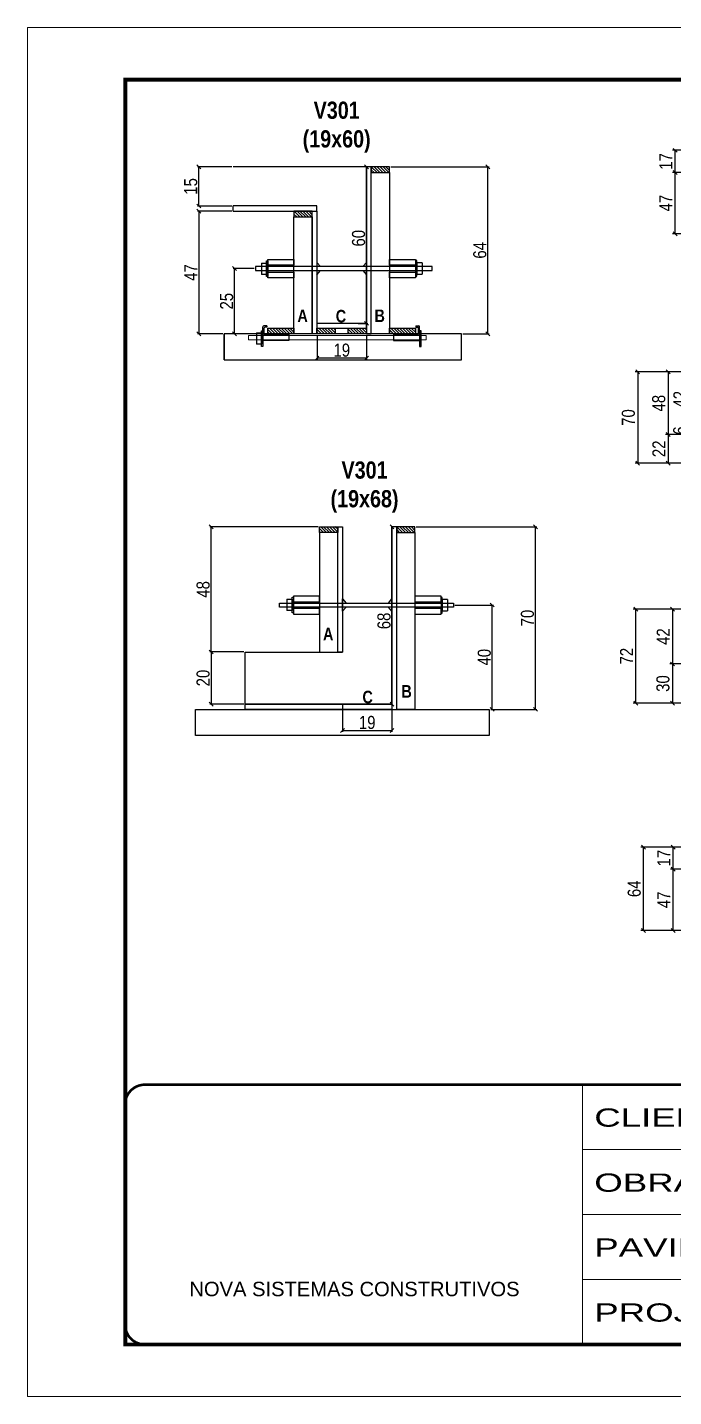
# Model space of a CAD drawing. Extents: x -3394 to 16474, y -5031 to 14397.
# Drawn here: x 5857 to 6353, y 12198 to 13248 of the extents above; entities that cross this region are included whole.
import ezdxf

# ---------------------------------------------------------------- set-up
doc = ezdxf.new("R2010")
doc.units = 0
doc.linetypes.add('CONTINUO', pattern=[0])
doc.linetypes.add('DASHED', pattern=[0.75, 0.5, -0.25])
doc.layers.get('0').update_dxf_attribs({"linetype": 'CONTINUOUS'})
doc.layers.get('Defpoints').update_dxf_attribs({"linetype": 'CONTINUOUS'})
for name, color, linetype in [('1HACHURA MADEIRAS', 1, 'CONTINUOUS'), ('barrote', 251, 'CONTINUOUS'), ('COTA', 241, 'CONTINUOUS'), ('detalhes', 4, 'CONTINUOUS'), ('NOMENCLATURA', 7, 'CONTINUOUS'), ('Painéis', 200, 'CONTINUOUS'), ('presilha', 1, 'CONTINUOUS'), ('SARR_2.2x10', 60, 'CONTINUOUS'), ('SARR_2.2x7', 40, 'CONTINUOUS'), ('SARR_3.5x7', 81, 'CONTINUOUS'), ('Tubo de PVC', 51, 'CONTINUOUS')]:
    doc.layers.add(name, color=color, linetype=linetype)
for name, color, linetype, lineweight in [('CONCRETO', 251, 'CONTINUOUS', 25), ('Folhas', 255, 'CONTINUOUS', 9), ('SARRAFO DE PRESSAO', 251, 'DASHED', 9), ('SCO-___-LAJ', 2, 'CONTINUOUS', 0)]:
    doc.layers.add(name, color=color, linetype=linetype, lineweight=lineweight)
doc.styles.add('ARIAL', font='arial.ttf')
doc.styles.add('COTA TECNICA', font='techl___.ttf', dxfattribs={"height": 10})
doc.styles.add('COTA TECNICA 2X', font='techl___.ttf', dxfattribs={"height": 10})
doc.styles.add('TECNICA', font='techb___.ttf', dxfattribs={"height": 10})
doc.styles.add('Tecnologia', font='')
doc.styles.get('Tecnologia').set_extended_font_data('Forgotten Futurist')
doc.dimstyles.new('PAINEL', dxfattribs={"dimtxt": 10, "dimasz": 3, "dimexe": 3, "dimexo": 3, "dimgap": 3, "dimtad": 1, "dimdec": 1, "dimzin": 12, "dimdsep": 46, "dimtxsty": 'COTA TECNICA', "dimblk1": 'OBLIQUE', "dimblk2": 'OBLIQUE', "dimsah": 1, "dimcen": 0.9, "dimclrd": 4, "dimclre": 4, "dimclrt": 240, "dimadec": 1, "dimazin": 3, "dimtfac": 1, "dimtdec": 1, "dimtmove": 0, "dimatfit": 3, "dimfxl": 1, "dimtolj": 1, "dimtzin": 12, "dimarcsym": 0})
doc.dimstyles.new('SECAO', dxfattribs={"dimscale": 0.333333, "dimtxt": 5, "dimasz": 9, "dimexe": 3, "dimexo": 3, "dimgap": 3, "dimtad": 1, "dimdec": 1, "dimlfac": 0.5, "dimzin": 12, "dimdsep": 46, "dimtxsty": 'COTA TECNICA 2X', "dimblk1": 'OBLIQUE', "dimblk2": 'OBLIQUE', "dimsah": 1, "dimcen": 0.9, "dimclrd": 4, "dimclre": 4, "dimclrt": 240, "dimadec": 1, "dimazin": 3, "dimtfac": 1, "dimtdec": 1, "dimtmove": 0, "dimatfit": 3, "dimfxl": 1, "dimtolj": 1, "dimtzin": 12, "dimarcsym": 0})

# ---------------------------------------------------------------- blocks, each defined once
blk = doc.blocks.new('9999999999')
at = {"color": 30, "linetype": 'CONTINUO'}
for p, q in [((98564.6, 34230.2), (98564.6, 34429.4)), ((98564.6, 34379.6), (99584, 34379.6)), ((98564.6, 34329.8), (99488, 34329.8)), ((98564.6, 34280), (99488, 34280))]:
    blk.add_line(p, q, dxfattribs=at)
at = {"color": 30, "linetype": 'CONTINUO', "const_width": 2}
blk.add_lwpolyline([(99584, 34230.2), (99584, 34414.4, 0.414214), (99569, 34429.4), (98229, 34429.4, 0.414214), (98214, 34414.4), (98214, 34245.2, 0.414214), (98229, 34230.2), (99584, 34230.2)], format="xyb", dxfattribs=at)
at = {"layer": 'Folhas'}
blk.add_lwpolyline([(98139, 34190.2), (99624, 34190.2), (99624, 35240.2), (98139, 35240.2)], close=True, dxfattribs=at)
at = {"layer": 'Folhas', "color": 30, "const_width": 3}
blk.add_lwpolyline([(98214, 34230.2), (99584, 34230.2), (99584, 35200.2), (98214, 35200.2)], close=True, dxfattribs=at)
at = {"color": 7, "linetype": 'Continuous', "ltscale": 5, "style": 'ARIAL'}
blk.add_text('NOVA SISTEMAS CONSTRUTIVOS', height=11.059, dxfattribs=at).set_placement((98263.2, 34267.2))
at = {"layer": 'Folhas', "color": 7, "style": 'Tecnologia', "width": 1.5}
for s, p in [('CLIENTE:', (98573.7, 34397.2)), ('OBRA:', (98573.7, 34347.3)), ('PAVIMENTO:', (98573.7, 34297.5)), ('PROJETO:', (98573.7, 34247.7))]:
    blk.add_text(s, height=14, dxfattribs=at).set_placement(p)
blk = doc.blocks.new('_Oblique')
at = {"color": 0, "linetype": 'ByBlock', "lineweight": -2}
blk.add_line((-0.5, -0.5), (0.5, 0.5), dxfattribs=at)
blk = doc.blocks.new('*D69')
at = {"layer": 'COTA', "color": 4, "lineweight": -2, "transparency": 16777216}
for p, q in [((6079.3, 13012), (6079.3, 12993.3)), ((6117.3, 13012), (6117.3, 12993.3)), ((6117.3, 12994.3), (6079.3, 12994.3))]:
    blk.add_line(p, q, dxfattribs=at)
at = {"layer": 'Defpoints', "color": 0, "transparency": 16777216}
for p in [(6079.3, 13013), (6117.3, 13013), (6079.3, 12994.3)]:
    blk.add_point(p, dxfattribs=at)
at = {"layer": 'COTA', "color": 4, "lineweight": -2, "transparency": 16777216, "xscale": 3, "yscale": 3, "zscale": 3, "rotation": 180}
blk.add_blockref('_Oblique', (6079.3, 12994.3), dxfattribs=at)
at = {"layer": 'COTA', "color": 4, "lineweight": -2, "transparency": 16777216, "xscale": 3, "yscale": 3, "zscale": 3}
blk.add_blockref('_Oblique', (6117.3, 12994.3), dxfattribs=at)
at = {"layer": 'COTA', "color": 240, "transparency": 16777216, "insert": (6098.3, 13000.4), "char_height": 10, "attachment_point": 5, "style": 'COTA TECNICA 2X'}
blk.add_mtext('\\A1;19', dxfattribs=at)
blk = doc.blocks.new('PRESILHA METÁLICA 1')
at = {"layer": 'presilha'}
for p, q in [((7.5, 10.6), (7.5, 19.9)), ((12, 21), (8.6, 21)), ((9, 11.6), (9, 18.9)), ((12, 19.5), (9.6, 19.5)), ((12, 21), (12, 19.5)), ((0, 13), (6, 13)), ((0, 13), (0, 0)), ((6, 0), (0, 0)), ((6, 15.5), (7.5, 15.5)), ((6, -2.5), (6, 15.5)), ((6, 13), (6, 0)), ((7.5, 15.5), (7.5, -2.5)), ((37.5, 4.1), (7.5, 4.1)), ((37.5, 11), (9.6, 11)), ((37.5, 11), (37.5, 4.1)), ((7.5, -2.5), (6, -2.5))]:
    blk.add_line(p, q, dxfattribs=at)
for centre, radius, start, end in [((8.6, 19.9), 1.14, 90, 180), ((9.6, 18.9), 0.57, 90, 180), ((9.6, 11.6), 0.57, 180, 270)]:
    blk.add_arc(centre, radius, start, end, dxfattribs=at)
blk = doc.blocks.new('PRESILHA METÁLICA 2')
at = {"layer": 'presilha'}
for p, q in [((-5.2, 23.5), (-5.2, 22)), ((-5.2, 23.5), (-1.9, 23.5)), ((-5.2, 22), (-2.8, 22)), ((-2.2, 14.1), (-2.2, 21.4)), ((0.8, 18), (-0.8, 18)), ((-0.8, 18), (-0.8, 0)), ((-0.8, 14.6), (-0.8, 22.4)), ((0.8, 0), (0.8, 18)), ((-30.8, 13.5), (-30.8, 6.6)), ((-30.8, 13.5), (-2.8, 13.5)), ((-30.8, 6.6), (-0.8, 6.6)), ((-0.8, 0), (0.8, 0))]:
    blk.add_line(p, q, dxfattribs=at)
for centre, radius, start, end in [((-2.8, 21.4), 0.57, 0, 90), ((-1.9, 22.4), 1.14, 0, 90), ((-2.8, 14.1), 0.57, 270, 0)]:
    blk.add_arc(centre, radius, start, end, dxfattribs=at)
blk = doc.blocks.new('*D70')
at = {"layer": 'COTA', "color": 4, "lineweight": -2, "transparency": 16777216}
for p, q in [((6014, 13107), (5987.6, 13107)), ((5988.6, 13107), (5988.6, 13013)), ((6007.2, 13013), (5987.6, 13013))]:
    blk.add_line(p, q, dxfattribs=at)
at = {"layer": 'Defpoints', "color": 0, "transparency": 16777216}
for p in [(6015, 13107), (5988.6, 13013), (6008.2, 13013)]:
    blk.add_point(p, dxfattribs=at)
at = {"layer": 'COTA', "color": 4, "lineweight": -2, "transparency": 16777216, "xscale": 3, "yscale": 3, "zscale": 3}
for p, rotation in [((5988.6, 13107), 90), ((5988.6, 13013), 270)]:
    blk.add_blockref('_Oblique', p, dxfattribs=dict(at, rotation=rotation))
at = {"layer": 'COTA', "color": 240, "transparency": 16777216, "insert": (5982.5, 13060), "char_height": 10, "attachment_point": 5, "rotation": 90, "style": 'COTA TECNICA 2X'}
blk.add_mtext('\\A1;47', dxfattribs=at)
blk = doc.blocks.new('*D71')
at = {"layer": 'COTA', "color": 4, "lineweight": -2, "transparency": 16777216}
for p, q in [((6117.3, 13021), (6117.3, 13141)), ((6110.8, 13021), (6118.3, 13021))]:
    blk.add_line(p, q, dxfattribs=at)
at = {"layer": 'Defpoints', "color": 0, "transparency": 16777216}
for p in [(6117.3, 13141), (6117.3, 13141), (6109.8, 13021)]:
    blk.add_point(p, dxfattribs=at)
at = {"layer": 'COTA', "color": 4, "lineweight": -2, "transparency": 16777216, "xscale": 3, "yscale": 3, "zscale": 3}
for p, rotation in [((6117.3, 13141), 90), ((6117.3, 13021), 270)]:
    blk.add_blockref('_Oblique', p, dxfattribs=dict(at, rotation=rotation))
at = {"layer": 'COTA', "color": 240, "transparency": 16777216, "insert": (6111.2, 13086.3), "char_height": 10, "attachment_point": 5, "rotation": 90, "style": 'COTA TECNICA 2X'}
blk.add_mtext('\\A1;60', dxfattribs=at)
blk = doc.blocks.new('*D72')
at = {"layer": 'COTA', "color": 4, "lineweight": -2, "transparency": 16777216}
for p, q in [((6014, 13141), (5987.6, 13141)), ((5988.6, 13111), (5988.6, 13141)), ((6014, 13111), (5987.6, 13111))]:
    blk.add_line(p, q, dxfattribs=at)
at = {"layer": 'Defpoints', "color": 0, "transparency": 16777216}
for p in [(5988.6, 13141), (6015, 13141), (6015, 13111)]:
    blk.add_point(p, dxfattribs=at)
at = {"layer": 'COTA', "color": 4, "lineweight": -2, "transparency": 16777216, "xscale": 3, "yscale": 3, "zscale": 3}
for p, rotation in [((5988.6, 13141), 90), ((5988.6, 13111), 270)]:
    blk.add_blockref('_Oblique', p, dxfattribs=dict(at, rotation=rotation))
at = {"layer": 'COTA', "color": 240, "transparency": 16777216, "insert": (5982.5, 13126), "char_height": 10, "attachment_point": 5, "rotation": 90, "style": 'COTA TECNICA 2X'}
blk.add_mtext('\\A1;15', dxfattribs=at)
blk = doc.blocks.new('*D73')
at = {"layer": 'COTA', "color": 4, "lineweight": -2, "transparency": 16777216}
for p, q in [((6135.9, 13141), (6211.3, 13141)), ((6210.3, 13013), (6210.3, 13141)), ((6191.1, 13013), (6211.3, 13013))]:
    blk.add_line(p, q, dxfattribs=at)
at = {"layer": 'Defpoints', "color": 0, "transparency": 16777216}
for p in [(6134.9, 13141), (6210.3, 13141), (6190.1, 13013)]:
    blk.add_point(p, dxfattribs=at)
at = {"layer": 'COTA', "color": 4, "lineweight": -2, "transparency": 16777216, "xscale": 3, "yscale": 3, "zscale": 3}
for p, rotation in [((6210.3, 13141), 90), ((6210.3, 13013), 270)]:
    blk.add_blockref('_Oblique', p, dxfattribs=dict(at, rotation=rotation))
at = {"layer": 'COTA', "color": 240, "transparency": 16777216, "insert": (6204.2, 13077), "char_height": 10, "attachment_point": 5, "rotation": 90, "style": 'COTA TECNICA 2X'}
blk.add_mtext('\\A1;64', dxfattribs=at)
blk = doc.blocks.new('*D74')
at = {"layer": 'COTA', "color": 4, "lineweight": -2, "transparency": 16777216}
for p, q in [((6031.2, 13063), (6015.1, 13063)), ((6016.1, 13013), (6016.1, 13063)), ((6040.7, 13013), (6015.1, 13013))]:
    blk.add_line(p, q, dxfattribs=at)
at = {"layer": 'Defpoints', "color": 0, "transparency": 16777216}
for p in [(6016.1, 13063), (6032.2, 13063), (6041.7, 13013)]:
    blk.add_point(p, dxfattribs=at)
at = {"layer": 'COTA', "color": 4, "lineweight": -2, "transparency": 16777216, "xscale": 3, "yscale": 3, "zscale": 3}
for p, rotation in [((6016.1, 13063), 90), ((6016.1, 13013), 270)]:
    blk.add_blockref('_Oblique', p, dxfattribs=dict(at, rotation=rotation))
at = {"layer": 'COTA', "color": 240, "transparency": 16777216, "insert": (6010, 13038), "char_height": 10, "attachment_point": 5, "rotation": 90, "style": 'COTA TECNICA 2X'}
blk.add_mtext('\\A1;25', dxfattribs=at)
blk = doc.blocks.new('*D84')
at = {"layer": 'COTA', "color": 4, "linetype": 'Continuous', "lineweight": -2, "transparency": 16777216}
for p, q in [((6372.3, 13136.7), (6351.9, 13136.7)), ((6353.9, 13089.7), (6353.9, 13136.7)), ((6372.3, 13089.7), (6351.9, 13089.7))]:
    blk.add_line(p, q, dxfattribs=at)
at = {"layer": 'Defpoints', "color": 0, "linetype": 'Continuous', "transparency": 16777216}
for p in [(6353.9, 13136.7), (6374.3, 13136.7), (6374.3, 13089.7)]:
    blk.add_point(p, dxfattribs=at)
at = {"layer": 'COTA', "color": 4, "linetype": 'Continuous', "lineweight": -2, "transparency": 16777216, "xscale": 3, "yscale": 3, "zscale": 3}
for p, rotation in [((6353.9, 13136.7), 90), ((6353.9, 13089.7), 270)]:
    blk.add_blockref('_Oblique', p, dxfattribs=dict(at, rotation=rotation))
at = {"layer": 'COTA', "color": 240, "linetype": 'Continuous', "transparency": 16777216, "insert": (6346.8, 13113.2), "char_height": 10, "attachment_point": 5, "rotation": 90, "style": 'COTA TECNICA'}
blk.add_mtext('\\A1;47', dxfattribs=at)
blk = doc.blocks.new('*D85')
at = {"layer": 'COTA', "color": 4, "linetype": 'Continuous', "lineweight": -2, "transparency": 16777216}
for p, q in [((6372.3, 13153.7), (6351.9, 13153.7)), ((6353.9, 13136.7), (6353.9, 13153.7)), ((6370.3, 13136.7), (6351.9, 13136.7))]:
    blk.add_line(p, q, dxfattribs=at)
at = {"layer": 'Defpoints', "color": 0, "linetype": 'Continuous', "transparency": 16777216}
for p in [(6353.9, 13153.7), (6374.3, 13153.7), (6372.3, 13136.7)]:
    blk.add_point(p, dxfattribs=at)
at = {"layer": 'COTA', "color": 4, "linetype": 'Continuous', "lineweight": -2, "transparency": 16777216, "xscale": 3, "yscale": 3, "zscale": 3}
for p, rotation in [((6353.9, 13153.7), 90), ((6353.9, 13136.7), 270)]:
    blk.add_blockref('_Oblique', p, dxfattribs=dict(at, rotation=rotation))
at = {"layer": 'COTA', "color": 240, "linetype": 'Continuous', "transparency": 16777216, "insert": (6346.8, 13145.2), "char_height": 10, "attachment_point": 5, "rotation": 90, "style": 'COTA TECNICA'}
blk.add_mtext('\\A1;17', dxfattribs=at)
blk = doc.blocks.new('*D88')
at = {"layer": 'COTA', "color": 4, "lineweight": -2, "transparency": 16777216}
for p, q in [((6023.2, 12769), (5997.1, 12769)), ((5998.1, 12769), (5998.1, 12729)), ((6023.2, 12729), (5997.1, 12729))]:
    blk.add_line(p, q, dxfattribs=at)
at = {"layer": 'Defpoints', "color": 0, "transparency": 16777216}
for p in [(6024.2, 12769), (5998.1, 12729), (6024.2, 12729)]:
    blk.add_point(p, dxfattribs=at)
at = {"layer": 'COTA', "color": 4, "lineweight": -2, "transparency": 16777216, "xscale": 3, "yscale": 3, "zscale": 3}
for p, rotation in [((5998.1, 12769), 90), ((5998.1, 12729), 270)]:
    blk.add_blockref('_Oblique', p, dxfattribs=dict(at, rotation=rotation))
at = {"layer": 'COTA', "color": 240, "transparency": 16777216, "insert": (5992, 12749), "char_height": 10, "attachment_point": 5, "rotation": 90, "style": 'COTA TECNICA 2X'}
blk.add_mtext('\\A1;20', dxfattribs=at)
blk = doc.blocks.new('*D89')
at = {"layer": 'COTA', "color": 4, "lineweight": -2, "transparency": 16777216}
for p, q in [((6080.2, 12865), (5997.1, 12865)), ((5998.1, 12769), (5998.1, 12865)), ((6023.2, 12769), (5997.1, 12769))]:
    blk.add_line(p, q, dxfattribs=at)
at = {"layer": 'Defpoints', "color": 0, "transparency": 16777216}
for p in [(5998.1, 12865), (6081.2, 12865), (6024.2, 12769)]:
    blk.add_point(p, dxfattribs=at)
at = {"layer": 'COTA', "color": 4, "lineweight": -2, "transparency": 16777216, "xscale": 3, "yscale": 3, "zscale": 3}
for p, rotation in [((5998.1, 12865), 90), ((5998.1, 12769), 270)]:
    blk.add_blockref('_Oblique', p, dxfattribs=dict(at, rotation=rotation))
at = {"layer": 'COTA', "color": 240, "transparency": 16777216, "insert": (5992, 12817), "char_height": 10, "attachment_point": 5, "rotation": 90, "style": 'COTA TECNICA 2X'}
blk.add_mtext('\\A1;48', dxfattribs=at)
blk = doc.blocks.new('*D90')
at = {"layer": 'COTA', "color": 4, "lineweight": -2, "transparency": 16777216}
for p, q in [((6098.8, 12724), (6098.8, 12707.8)), ((6136.8, 12724), (6136.8, 12707.8)), ((6098.8, 12708.8), (6136.8, 12708.8))]:
    blk.add_line(p, q, dxfattribs=at)
at = {"layer": 'Defpoints', "color": 0, "transparency": 16777216}
for p in [(6098.8, 12725), (6136.8, 12725), (6136.8, 12708.8)]:
    blk.add_point(p, dxfattribs=at)
at = {"layer": 'COTA', "color": 4, "lineweight": -2, "transparency": 16777216, "xscale": 3, "yscale": 3, "zscale": 3, "rotation": 180}
blk.add_blockref('_Oblique', (6098.8, 12708.8), dxfattribs=at)
at = {"layer": 'COTA', "color": 4, "lineweight": -2, "transparency": 16777216, "xscale": 3, "yscale": 3, "zscale": 3}
blk.add_blockref('_Oblique', (6136.8, 12708.8), dxfattribs=at)
at = {"layer": 'COTA', "color": 240, "transparency": 16777216, "insert": (6117.8, 12714.9), "char_height": 10, "attachment_point": 5, "style": 'COTA TECNICA 2X'}
blk.add_mtext('\\A1;19', dxfattribs=at)
blk = doc.blocks.new('*D91')
at = {"layer": 'COTA', "color": 4, "lineweight": -2, "transparency": 16777216}
for p, q in [((6155.4, 12865), (6247.8, 12865)), ((6246.8, 12725), (6246.8, 12865)), ((6212.5, 12725), (6247.8, 12725))]:
    blk.add_line(p, q, dxfattribs=at)
at = {"layer": 'Defpoints', "color": 0, "transparency": 16777216}
for p in [(6154.4, 12865), (6246.8, 12865), (6211.5, 12725)]:
    blk.add_point(p, dxfattribs=at)
at = {"layer": 'COTA', "color": 4, "lineweight": -2, "transparency": 16777216, "xscale": 3, "yscale": 3, "zscale": 3}
for p, rotation in [((6246.8, 12865), 90), ((6246.8, 12725), 270)]:
    blk.add_blockref('_Oblique', p, dxfattribs=dict(at, rotation=rotation))
at = {"layer": 'COTA', "color": 240, "transparency": 16777216, "insert": (6240.7, 12795), "char_height": 10, "attachment_point": 5, "rotation": 90, "style": 'COTA TECNICA 2X'}
blk.add_mtext('\\A1;70', dxfattribs=at)
blk = doc.blocks.new('*D92')
at = {"layer": 'COTA', "color": 4, "lineweight": -2, "transparency": 16777216}
for p, q in [((6184.9, 12805), (6214.7, 12805)), ((6213.7, 12725), (6213.7, 12805)), ((6212.5, 12725), (6214.7, 12725))]:
    blk.add_line(p, q, dxfattribs=at)
at = {"layer": 'Defpoints', "color": 0, "transparency": 16777216}
for p in [(6183.9, 12805), (6213.7, 12805), (6211.5, 12725)]:
    blk.add_point(p, dxfattribs=at)
at = {"layer": 'COTA', "color": 4, "lineweight": -2, "transparency": 16777216, "xscale": 3, "yscale": 3, "zscale": 3}
for p, rotation in [((6213.7, 12805), 90), ((6213.7, 12725), 270)]:
    blk.add_blockref('_Oblique', p, dxfattribs=dict(at, rotation=rotation))
at = {"layer": 'COTA', "color": 240, "transparency": 16777216, "insert": (6207.6, 12765), "char_height": 10, "attachment_point": 5, "rotation": 90, "style": 'COTA TECNICA 2X'}
blk.add_mtext('\\A1;40', dxfattribs=at)
blk = doc.blocks.new('*D93')
at = {"layer": 'COTA', "color": 4, "lineweight": -2, "transparency": 16777216}
blk.add_line((6136.8, 12729), (6136.8, 12865), dxfattribs=at)
at = {"layer": 'Defpoints', "color": 0, "transparency": 16777216}
for p in [(6136.8, 12865), (6136.8, 12865), (6136.8, 12729)]:
    blk.add_point(p, dxfattribs=at)
at = {"layer": 'COTA', "color": 4, "lineweight": -2, "transparency": 16777216, "xscale": 3, "yscale": 3, "zscale": 3}
for p, rotation in [((6136.8, 12865), 90), ((6136.8, 12729), 270)]:
    blk.add_blockref('_Oblique', p, dxfattribs=dict(at, rotation=rotation))
at = {"layer": 'COTA', "color": 240, "transparency": 16777216, "insert": (6130.7, 12792.8), "char_height": 10, "attachment_point": 5, "rotation": 90, "style": 'COTA TECNICA 2X'}
blk.add_mtext('\\A1;68', dxfattribs=at)
blk = doc.blocks.new('*D105')
at = {"layer": 'COTA', "color": 4, "linetype": 'Continuous', "lineweight": -2, "transparency": 16777216}
for p, q in [((6379, 12602.4), (6350.4, 12602.4)), ((6352.4, 12555.4), (6352.4, 12602.4)), ((6379, 12555.4), (6350.4, 12555.4))]:
    blk.add_line(p, q, dxfattribs=at)
at = {"layer": 'Defpoints', "color": 0, "linetype": 'Continuous', "transparency": 16777216}
for p in [(6352.4, 12602.4), (6381, 12602.4), (6381, 12555.4)]:
    blk.add_point(p, dxfattribs=at)
at = {"layer": 'COTA', "color": 4, "linetype": 'Continuous', "lineweight": -2, "transparency": 16777216, "xscale": 3, "yscale": 3, "zscale": 3}
for p, rotation in [((6352.4, 12602.4), 90), ((6352.4, 12555.4), 270)]:
    blk.add_blockref('_Oblique', p, dxfattribs=dict(at, rotation=rotation))
at = {"layer": 'COTA', "color": 240, "linetype": 'Continuous', "transparency": 16777216, "insert": (6345.3, 12578.9), "char_height": 10, "attachment_point": 5, "rotation": 90, "style": 'COTA TECNICA'}
blk.add_mtext('\\A1;47', dxfattribs=at)
blk = doc.blocks.new('*D106')
at = {"layer": 'COTA', "color": 4, "linetype": 'Continuous', "lineweight": -2, "transparency": 16777216}
for p, q in [((6379, 12619.4), (6350.4, 12619.4)), ((6352.4, 12602.4), (6352.4, 12619.4)), ((6379, 12602.4), (6350.4, 12602.4))]:
    blk.add_line(p, q, dxfattribs=at)
at = {"layer": 'Defpoints', "color": 0, "linetype": 'Continuous', "transparency": 16777216}
for p in [(6352.4, 12619.4), (6381, 12619.4), (6381, 12602.4)]:
    blk.add_point(p, dxfattribs=at)
at = {"layer": 'COTA', "color": 4, "linetype": 'Continuous', "lineweight": -2, "transparency": 16777216, "xscale": 3, "yscale": 3, "zscale": 3}
for p, rotation in [((6352.4, 12619.4), 90), ((6352.4, 12602.4), 270)]:
    blk.add_blockref('_Oblique', p, dxfattribs=dict(at, rotation=rotation))
at = {"layer": 'COTA', "color": 240, "linetype": 'Continuous', "transparency": 16777216, "insert": (6345.3, 12610.9), "char_height": 10, "attachment_point": 5, "rotation": 90, "style": 'COTA TECNICA'}
blk.add_mtext('\\A1;17', dxfattribs=at)
blk = doc.blocks.new('*D107')
at = {"layer": 'COTA', "color": 4, "linetype": 'Continuous', "lineweight": -2, "transparency": 16777216}
for p, q in [((6379, 12619.4), (6327.7, 12619.4)), ((6329.7, 12555.4), (6329.7, 12619.4)), ((6379, 12555.4), (6327.7, 12555.4))]:
    blk.add_line(p, q, dxfattribs=at)
at = {"layer": 'Defpoints', "color": 0, "linetype": 'Continuous', "transparency": 16777216}
for p in [(6329.7, 12619.4), (6381, 12619.4), (6381, 12555.4)]:
    blk.add_point(p, dxfattribs=at)
at = {"layer": 'COTA', "color": 4, "linetype": 'Continuous', "lineweight": -2, "transparency": 16777216, "xscale": 3, "yscale": 3, "zscale": 3}
for p, rotation in [((6329.7, 12619.4), 90), ((6329.7, 12555.4), 270)]:
    blk.add_blockref('_Oblique', p, dxfattribs=dict(at, rotation=rotation))
at = {"layer": 'COTA', "color": 240, "linetype": 'Continuous', "transparency": 16777216, "insert": (6322.6, 12587.4), "char_height": 10, "attachment_point": 5, "rotation": 90, "style": 'COTA TECNICA'}
blk.add_mtext('\\A1;64', dxfattribs=at)
blk = doc.blocks.new('*D119')
at = {"layer": 'COTA', "color": 4, "linetype": 'Continuous', "lineweight": -2, "transparency": 16777216}
for p, q in [((6367.5, 12801.8), (6321.8, 12801.8)), ((6323.8, 12729.8), (6323.8, 12801.8)), ((6367.5, 12729.8), (6321.8, 12729.8))]:
    blk.add_line(p, q, dxfattribs=at)
at = {"layer": 'Defpoints', "color": 0, "linetype": 'Continuous', "transparency": 16777216}
for p in [(6323.8, 12801.8), (6369.5, 12801.8), (6369.5, 12729.8)]:
    blk.add_point(p, dxfattribs=at)
at = {"layer": 'COTA', "color": 4, "linetype": 'Continuous', "lineweight": -2, "transparency": 16777216, "xscale": 3, "yscale": 3, "zscale": 3}
for p, rotation in [((6323.8, 12801.8), 90), ((6323.8, 12729.8), 270)]:
    blk.add_blockref('_Oblique', p, dxfattribs=dict(at, rotation=rotation))
at = {"layer": 'COTA', "color": 240, "linetype": 'Continuous', "transparency": 16777216, "insert": (6316.7, 12765.8), "char_height": 10, "attachment_point": 5, "rotation": 90, "style": 'COTA TECNICA'}
blk.add_mtext('\\A1;72', dxfattribs=at)
blk = doc.blocks.new('*D787')
at = {"layer": 'COTA', "color": 4, "linetype": 'Continuous', "lineweight": -2, "transparency": 16777216}
for p, q in [((6371.5, 12983.8), (6346.5, 12983.8)), ((6348.5, 12983.8), (6348.5, 12935.8)), ((6371.5, 12935.8), (6346.5, 12935.8))]:
    blk.add_line(p, q, dxfattribs=at)
at = {"layer": 'Defpoints', "color": 0, "linetype": 'Continuous', "transparency": 16777216}
for p in [(6373.5, 12983.8), (6348.5, 12935.8), (6373.5, 12935.8)]:
    blk.add_point(p, dxfattribs=at)
at = {"layer": 'COTA', "color": 4, "linetype": 'Continuous', "lineweight": -2, "transparency": 16777216, "xscale": 3, "yscale": 3, "zscale": 3}
for p, rotation in [((6348.5, 12983.8), 90), ((6348.5, 12935.8), 270)]:
    blk.add_blockref('_Oblique', p, dxfattribs=dict(at, rotation=rotation))
at = {"layer": 'COTA', "color": 240, "linetype": 'Continuous', "transparency": 16777216, "insert": (6341.4, 12959.8), "char_height": 10, "attachment_point": 5, "rotation": 90, "style": 'COTA TECNICA'}
blk.add_mtext('\\A1;48', dxfattribs=at)
blk = doc.blocks.new('*D788')
at = {"layer": 'COTA', "color": 4, "linetype": 'Continuous', "lineweight": -2, "transparency": 16777216}
for p, q in [((6371.5, 12935.8), (6346.5, 12935.8)), ((6348.5, 12935.8), (6348.5, 12913.8)), ((6371.5, 12913.8), (6346.5, 12913.8))]:
    blk.add_line(p, q, dxfattribs=at)
at = {"layer": 'Defpoints', "color": 0, "linetype": 'Continuous', "transparency": 16777216}
for p in [(6373.5, 12935.8), (6348.5, 12913.8), (6373.5, 12913.8)]:
    blk.add_point(p, dxfattribs=at)
at = {"layer": 'COTA', "color": 4, "linetype": 'Continuous', "lineweight": -2, "transparency": 16777216, "xscale": 3, "yscale": 3, "zscale": 3}
for p, rotation in [((6348.5, 12935.8), 90), ((6348.5, 12913.8), 270)]:
    blk.add_blockref('_Oblique', p, dxfattribs=dict(at, rotation=rotation))
at = {"layer": 'COTA', "color": 240, "linetype": 'Continuous', "transparency": 16777216, "insert": (6341.5, 12924.8), "char_height": 10, "attachment_point": 5, "rotation": 90, "style": 'COTA TECNICA'}
blk.add_mtext('\\A1;22', dxfattribs=at)
blk = doc.blocks.new('*D789')
at = {"layer": 'COTA', "color": 4, "linetype": 'Continuous', "lineweight": -2, "transparency": 16777216}
for p, q in [((6371.5, 12983.8), (6323.2, 12983.8)), ((6325.2, 12983.8), (6325.2, 12913.8)), ((6371.5, 12913.8), (6323.2, 12913.8))]:
    blk.add_line(p, q, dxfattribs=at)
at = {"layer": 'Defpoints', "color": 0, "linetype": 'Continuous', "transparency": 16777216}
for p in [(6373.5, 12983.8), (6325.2, 12913.8), (6373.5, 12913.8)]:
    blk.add_point(p, dxfattribs=at)
at = {"layer": 'COTA', "color": 4, "linetype": 'Continuous', "lineweight": -2, "transparency": 16777216, "xscale": 3, "yscale": 3, "zscale": 3}
for p, rotation in [((6325.2, 12983.8), 90), ((6325.2, 12913.8), 270)]:
    blk.add_blockref('_Oblique', p, dxfattribs=dict(at, rotation=rotation))
at = {"layer": 'COTA', "color": 240, "linetype": 'Continuous', "transparency": 16777216, "insert": (6318.1, 12948.8), "char_height": 10, "attachment_point": 5, "rotation": 90, "style": 'COTA TECNICA'}
blk.add_mtext('\\A1;70', dxfattribs=at)
blk = doc.blocks.new('*D2124')
at = {"layer": 'COTA', "color": 4, "linetype": 'Continuous', "lineweight": -2, "transparency": 16777216}
for p, q in [((6371.5, 12983.8), (6362.6, 12983.8)), ((6364.6, 12983.8), (6364.6, 12941.8)), ((6371.5, 12941.8), (6362.6, 12941.8))]:
    blk.add_line(p, q, dxfattribs=at)
at = {"layer": 'Defpoints', "color": 0, "linetype": 'Continuous', "transparency": 16777216}
for p in [(6373.5, 12983.8), (6364.6, 12941.8), (6373.5, 12941.8)]:
    blk.add_point(p, dxfattribs=at)
at = {"layer": 'COTA', "color": 4, "linetype": 'Continuous', "lineweight": -2, "transparency": 16777216, "xscale": 3, "yscale": 3, "zscale": 3}
for p, rotation in [((6364.6, 12983.8), 90), ((6364.6, 12941.8), 270)]:
    blk.add_blockref('_Oblique', p, dxfattribs=dict(at, rotation=rotation))
at = {"layer": 'COTA', "color": 240, "linetype": 'Continuous', "transparency": 16777216, "insert": (6357.6, 12962.8), "char_height": 10, "attachment_point": 5, "rotation": 90, "style": 'COTA TECNICA'}
blk.add_mtext('\\A1;42', dxfattribs=at)
blk = doc.blocks.new('*D2125')
at = {"layer": 'COTA', "color": 4, "linetype": 'Continuous', "lineweight": -2, "transparency": 16777216}
for p, q in [((6371.5, 12941.8), (6362.6, 12941.8)), ((6364.6, 12941.8), (6364.6, 12944.8)), ((6364.6, 12941.8), (6364.6, 12935.8)), ((6371.5, 12935.8), (6362.6, 12935.8)), ((6364.6, 12935.8), (6364.6, 12932.8))]:
    blk.add_line(p, q, dxfattribs=at)
at = {"layer": 'Defpoints', "color": 0, "linetype": 'Continuous', "transparency": 16777216}
for p in [(6373.5, 12941.8), (6364.6, 12935.8), (6373.5, 12935.8)]:
    blk.add_point(p, dxfattribs=at)
at = {"layer": 'COTA', "color": 4, "linetype": 'Continuous', "lineweight": -2, "transparency": 16777216, "xscale": 3, "yscale": 3, "zscale": 3}
for p, rotation in [((6364.6, 12941.8), 270), ((6364.6, 12935.8), 90)]:
    blk.add_blockref('_Oblique', p, dxfattribs=dict(at, rotation=rotation))
at = {"layer": 'COTA', "color": 240, "linetype": 'Continuous', "transparency": 16777216, "insert": (6357.5, 12938.8), "char_height": 10, "attachment_point": 5, "rotation": 90, "style": 'COTA TECNICA'}
blk.add_mtext('\\A1;6', dxfattribs=at)
blk = doc.blocks.new('*D2126')
at = {"layer": 'COTA', "color": 4, "linetype": 'Continuous', "lineweight": -2, "transparency": 16777216}
for p, q in [((6367.5, 12801.8), (6349.9, 12801.8)), ((6351.9, 12801.8), (6351.9, 12759.8)), ((6367.5, 12759.8), (6349.9, 12759.8))]:
    blk.add_line(p, q, dxfattribs=at)
at = {"layer": 'Defpoints', "color": 0, "linetype": 'Continuous', "transparency": 16777216}
for p in [(6369.5, 12801.8), (6351.9, 12759.8), (6369.5, 12759.8)]:
    blk.add_point(p, dxfattribs=at)
at = {"layer": 'COTA', "color": 4, "linetype": 'Continuous', "lineweight": -2, "transparency": 16777216, "xscale": 3, "yscale": 3, "zscale": 3}
for p, rotation in [((6351.9, 12801.8), 90), ((6351.9, 12759.8), 270)]:
    blk.add_blockref('_Oblique', p, dxfattribs=dict(at, rotation=rotation))
at = {"layer": 'COTA', "color": 240, "linetype": 'Continuous', "transparency": 16777216, "insert": (6344.8, 12780.8), "char_height": 10, "attachment_point": 5, "rotation": 90, "style": 'COTA TECNICA'}
blk.add_mtext('\\A1;42', dxfattribs=at)
blk = doc.blocks.new('*D2127')
at = {"layer": 'COTA', "color": 4, "linetype": 'Continuous', "lineweight": -2, "transparency": 16777216}
for p, q in [((6367.5, 12759.8), (6349.9, 12759.8)), ((6351.9, 12759.8), (6351.9, 12729.8)), ((6367.5, 12729.8), (6349.9, 12729.8))]:
    blk.add_line(p, q, dxfattribs=at)
at = {"layer": 'Defpoints', "color": 0, "linetype": 'Continuous', "transparency": 16777216}
for p in [(6369.5, 12759.8), (6351.9, 12729.8), (6369.5, 12729.8)]:
    blk.add_point(p, dxfattribs=at)
at = {"layer": 'COTA', "color": 4, "linetype": 'Continuous', "lineweight": -2, "transparency": 16777216, "xscale": 3, "yscale": 3, "zscale": 3}
for p, rotation in [((6351.9, 12759.8), 90), ((6351.9, 12729.8), 270)]:
    blk.add_blockref('_Oblique', p, dxfattribs=dict(at, rotation=rotation))
at = {"layer": 'COTA', "color": 240, "linetype": 'Continuous', "transparency": 16777216, "insert": (6344.6, 12744.8), "char_height": 10, "attachment_point": 5, "rotation": 90, "style": 'COTA TECNICA'}
blk.add_mtext('\\A1;30', dxfattribs=at)

msp = doc.modelspace()

# ---------------------------------------------------------------- hatches: boundary and pattern name
at = {"layer": 'SARR_2.2x10'}
h = msp.add_hatch(dxfattribs=at)
h.set_pattern_fill('ANSI31', color=256, scale=0.5, angle=90)
h.set_pattern_definition([(135, (39139.4788, -110499.1585), (-1.122532015, -1.122532015), [])])
h.paths.add_polyline_path([(6041.66, 13017.41), (6041.66, 13013.01), (6061.66, 13013.01), (6061.66, 13017.41)])
h = msp.add_hatch(dxfattribs=at)
h.set_pattern_fill('ANSI31', color=256, scale=0.5, angle=90)
h.set_pattern_definition([(135, (39252.6788, -110499.1585), (-1.122532015, -1.122532015), [])])
h.paths.add_polyline_path([(6134.86, 13017.41), (6134.86, 13013.01), (6154.86, 13013.01), (6154.86, 13017.41)])
at = {"layer": 'SARR_2.2x7'}
h = msp.add_hatch(dxfattribs=at)
h.set_pattern_fill('ANSI31', color=256, scale=0.5, angle=90)
h.set_pattern_definition([(135, (39143.4788, -110375.5585), (-1.122532015, -1.122532015), [])])
h.paths.add_polyline_path([(6120.86, 13141.01), (6120.86, 13136.61), (6134.86, 13136.61), (6134.86, 13141.01)])
h = msp.add_hatch(dxfattribs=at)
h.set_pattern_fill('ANSI31', color=256, scale=0.5, angle=90)
h.set_pattern_definition([(135, (39084.2788, -110409.5585), (-1.122532015, -1.122532015), [])])
h.paths.add_polyline_path([(6061.66, 13107.01), (6061.66, 13102.61), (6075.66, 13102.61), (6075.66, 13107.01)])
h = msp.add_hatch(dxfattribs=at)
h.set_pattern_fill('ANSI31', color=256, scale=0.5, angle=90)
h.set_pattern_definition([(135, (39267.0788, -110499.1585), (-1.122532015, -1.122532015), [])])
h.paths.add_polyline_path([(6079.26, 13017.41), (6079.26, 13013.01), (6093.26, 13013.01), (6093.26, 13017.41)])
h = msp.add_hatch(dxfattribs=at)
h.set_pattern_fill('ANSI31', color=256, scale=0.5, angle=90)
h.set_pattern_definition([(135, (39291.0788, -110499.1585), (-1.122532015, -1.122532015), [])])
h.paths.add_polyline_path([(6103.26, 13017.41), (6103.26, 13013.01), (6117.26, 13013.01), (6117.26, 13017.41)])
h = msp.add_hatch(dxfattribs=at)
h.set_pattern_fill('ANSI31', color=256, scale=0.5, angle=90)
h.set_pattern_definition([(135, (39163.0193, -110651.601), (-1.122532015, -1.122532015), [])])
h.paths.add_polyline_path([(6095.2, 12864.97), (6095.2, 12860.57), (6081.2, 12860.57), (6081.2, 12864.97)])
h = msp.add_hatch(dxfattribs=at)
h.set_pattern_fill('ANSI31', color=256, scale=0.5, angle=90)
h.set_pattern_definition([(135, (39163.0193, -110651.601), (-1.122532015, -1.122532015), [])])
h.paths.add_polyline_path([(6140.4, 12864.97), (6140.4, 12860.57), (6154.4, 12860.57), (6154.4, 12864.97)])

# ---------------------------------------------------------------- linework, layer by layer
at = {"layer": '1HACHURA MADEIRAS', "elevation": 0}
for points in [[(6041.66, 13069.92), (6061.66, 13069.92), (6061.66, 13065.52), (6041.66, 13065.52)], [(6041.66, 13060.32), (6061.66, 13060.32), (6061.66, 13055.92), (6041.66, 13055.92)], [(6174.4, 12811.88), (6154.4, 12811.88), (6154.4, 12807.48), (6174.4, 12807.48)], [(6174.4, 12802.28), (6154.4, 12802.28), (6154.4, 12797.88), (6174.4, 12797.88)]]:
    msp.add_lwpolyline(points, close=True, dxfattribs=at)
at = {"layer": '1HACHURA MADEIRAS'}
for points in [[(6134.86, 13069.92), (6154.86, 13069.92), (6154.86, 13065.52), (6134.86, 13065.52)], [(6134.86, 13060.32), (6154.86, 13060.32), (6154.86, 13055.92), (6134.86, 13055.92)], [(6081.2, 12811.88), (6061.2, 12811.88), (6061.2, 12807.48), (6081.2, 12807.48)], [(6081.2, 12802.28), (6061.2, 12802.28), (6061.2, 12797.88), (6081.2, 12797.88)]]:
    msp.add_lwpolyline(points, close=True, dxfattribs=at)
at = {"layer": 'barrote', "elevation": 0}
for points in [[(6008.2, 12993.01), (6190.12, 12993.01), (6190.12, 13013.01), (6008.2, 13013.01)], [(6211.45, 12704.97), (5986.03, 12704.97), (5986.03, 12724.97), (6211.45, 12724.97)]]:
    msp.add_lwpolyline(points, close=True, dxfattribs=at)
at = {"layer": 'CONCRETO', "linetype": 'Continuous'}
for p, q in [((6117.26, 13141.01), (6014.96, 13141.01)), ((6098.8, 12864.97), (6098.8, 12768.97)), ((6136.8, 12864.97), (6136.8, 12728.97)), ((6024.17, 12728.97), (6024.17, 12768.97)), ((6024.17, 12768.97), (6098.8, 12768.97)), ((6136.8, 12728.97), (6024.17, 12728.97))]:
    msp.add_line(p, q, dxfattribs=at)
at = {"layer": 'detalhes', "color": 250}
msp.add_line((6008.2, 12993.01), (6008.2, 13013.01), dxfattribs=at)
at = {"layer": 'Painéis', "linetype": 'Continuous'}
for p, q in [((6014.96, 13107.01), (6014.96, 13111.01)), ((6098.8, 12728.97), (6098.8, 12724.97))]:
    msp.add_line(p, q, dxfattribs=at)
at = {"layer": 'Painéis', "linetype": 'Continuous', "elevation": 0}
for points in [[(6120.86, 13013.01), (6120.86, 13141.01), (6117.26, 13141.01), (6117.26, 13013.01)], [(6075.66, 13013.01), (6075.66, 13107.01), (6079.26, 13107.01), (6079.26, 13013.01)], [(6117.26, 13021.01), (6079.26, 13021.01), (6079.26, 13017.41), (6117.26, 13017.41)]]:
    msp.add_lwpolyline(points, close=True, dxfattribs=at)
msp.add_lwpolyline([(6014.96, 13107.01), (6079.26, 13107.01), (6079.26, 13111.01), (6014.96, 13111.01)], dxfattribs=at)
at = {"layer": 'Painéis', "linetype": 'Continuous'}
for points in [[(6095.2, 12768.97), (6095.2, 12864.97), (6098.8, 12864.97), (6098.8, 12768.97)], [(6140.4, 12724.97), (6140.4, 12864.97), (6136.8, 12864.97), (6136.8, 12724.97)], [(6136.8, 12728.97), (6136.8, 12724.97), (6024.17, 12724.97), (6024.17, 12728.97)]]:
    msp.add_lwpolyline(points, close=True, dxfattribs=at)
at = {"layer": 'presilha'}
for p, q in [((6036.66, 13067.25, 0), (6040.66, 13067.25, 0)), ((6036.66, 13067.25, 0), (6036.66, 13058.59, 0)), ((6040.66, 13068.92, 0), (6041.66, 13068.92, 0)), ((6040.66, 13056.92, 0), (6040.66, 13068.92, 0)), ((6040.66, 13067.25, 0), (6040.66, 13058.59, 0)), ((6041.66, 13068.92, 0), (6041.66, 13056.92, 0)), ((6155.86, 13069.11), (6154.86, 13069.11)), ((6154.86, 13069.11), (6154.86, 13057.11)), ((6155.86, 13057.11), (6155.86, 13069.11)), ((6159.86, 13067.44), (6155.86, 13067.44)), ((6155.86, 13067.44), (6155.86, 13058.78)), ((6159.86, 13067.44), (6159.86, 13058.78)), ((6040.66, 13058.59, 0), (6036.66, 13058.59, 0)), ((6041.66, 13056.92, 0), (6040.66, 13056.92, 0)), ((6154.86, 13057.11), (6155.86, 13057.11)), ((6155.86, 13058.78), (6159.86, 13058.78)), ((6060.2, 12811.07), (6061.2, 12811.07)), ((6060.2, 12799.07), (6060.2, 12811.07)), ((6061.2, 12811.07), (6061.2, 12799.07)), ((6175.4, 12810.88, 0), (6174.4, 12810.88, 0)), ((6174.4, 12810.88, 0), (6174.4, 12798.88, 0)), ((6175.4, 12798.88, 0), (6175.4, 12810.88, 0)), ((6056.2, 12809.4), (6060.2, 12809.4)), ((6056.2, 12809.4), (6056.2, 12800.74)), ((6060.2, 12800.74), (6056.2, 12800.74)), ((6060.2, 12809.4), (6060.2, 12800.74)), ((6179.4, 12809.21, 0), (6175.4, 12809.21, 0)), ((6175.4, 12809.21, 0), (6175.4, 12800.54, 0)), ((6175.4, 12800.54, 0), (6179.4, 12800.54, 0)), ((6179.4, 12809.21, 0), (6179.4, 12800.54, 0)), ((6061.2, 12799.07), (6060.2, 12799.07)), ((6174.4, 12798.88, 0), (6175.4, 12798.88, 0))]:
    msp.add_line(p, q, dxfattribs=at)
for points in [[(6167.64, 13064.51), (6032.17, 13064.51), (6032.17, 13061.51), (6167.64, 13061.51)], [(6050.42, 12806.47), (6183.88, 12806.47), (6183.88, 12803.47), (6050.42, 12803.47)]]:
    msp.add_lwpolyline(points, close=True, dxfattribs=at)
at = {"layer": 'SARR_2.2x10', "elevation": 0}
for points in [[(6041.66, 13017.41), (6061.66, 13017.41), (6061.66, 13013.01), (6041.66, 13013.01)], [(6134.86, 13017.41), (6154.86, 13017.41), (6154.86, 13013.01), (6134.86, 13013.01)]]:
    msp.add_lwpolyline(points, close=True, dxfattribs=at)
at = {"layer": 'SARR_2.2x7', "elevation": 0}
for points in [[(6134.86, 13141.01), (6120.86, 13141.01), (6120.86, 13136.61), (6134.86, 13136.61)], [(6075.66, 13107.01), (6061.66, 13107.01), (6061.66, 13102.61), (6075.66, 13102.61)], [(6079.26, 13017.41), (6093.26, 13017.41), (6093.26, 13013.01), (6079.26, 13013.01)], [(6103.26, 13017.41), (6117.26, 13017.41), (6117.26, 13013.01), (6103.26, 13013.01)], [(6081.2, 12864.97), (6095.2, 12864.97), (6095.2, 12860.57), (6081.2, 12860.57)], [(6154.4, 12864.97), (6140.4, 12864.97), (6140.4, 12860.57), (6154.4, 12860.57)]]:
    msp.add_lwpolyline(points, close=True, dxfattribs=at)
at = {"layer": 'SARR_3.5x7', "elevation": 0}
for points in [[(6120.86, 13136.61), (6134.86, 13136.61), (6134.86, 13013.01), (6120.86, 13013.01)], [(6061.66, 13102.61), (6075.66, 13102.61), (6075.66, 13013.01), (6061.66, 13013.01)]]:
    msp.add_lwpolyline(points, close=True, dxfattribs=at)
at = {"layer": 'SARR_3.5x7'}
for points in [[(6095.2, 12860.57), (6081.2, 12860.57), (6081.2, 12768.97), (6095.2, 12768.97)], [(6140.4, 12860.57), (6154.4, 12860.57), (6154.4, 12724.97), (6140.4, 12724.97)]]:
    msp.add_lwpolyline(points, close=True, dxfattribs=at)
at = {"layer": 'SCO-___-LAJ', "color": 1, "elevation": 0}
msp.add_lwpolyline([(6026.8, 13011.68), (6162.97, 13011.68), (6162.97, 13008.48), (6026.8, 13008.48)], close=True, dxfattribs=at)
at = {"layer": 'Tubo de PVC'}
for points in [[(6079.26, 13067.75), (6079.26, 13058.27), (6082.06, 13061.42), (6114.46, 13061.42), (6117.26, 13058.27), (6117.26, 13067.75), (6114.46, 13064.6), (6082.06, 13064.6)], [(6136.8, 12809.71), (6136.8, 12800.23), (6134, 12803.38), (6101.6, 12803.38), (6098.8, 12800.23), (6098.8, 12809.71), (6101.6, 12806.56), (6134, 12806.56)]]:
    msp.add_lwpolyline(points, close=True, dxfattribs=at)

# ---------------------------------------------------------------- block references
at = {"layer": 'presilha', "xscale": 0.6666666666666666, "yscale": 0.6666666666666666, "zscale": 0.6666666666666666}
for name, p in [('PRESILHA METÁLICA 1', (6032.79, 13005.04)), ('PRESILHA METÁLICA 2', (6158.53, 13003.38))]:
    msp.add_blockref(name, p, dxfattribs=at)
at = {"layer": 'SARRAFO DE PRESSAO', "color": 6, "linetype": 'ByBlock'}
msp.add_blockref('9999999999', (-92281.77, -21992.23), dxfattribs=at)

# ---------------------------------------------------------------- texts
at = {"layer": 'detalhes', "style": 'TECNICA'}
for s, p in [('A', (6064.28, 13022.03)), ('C', (6093.67, 13021.72)), ('B', (6123.41, 13022.03)), ('A', (6083.92, 12777.99)), ('C', (6114.16, 12729.67)), ('B', (6144.06, 12733.99))]:
    msp.add_text(s, height=9.6, dxfattribs=at).set_placement(p)
at = {"layer": 'NOMENCLATURA', "char_height": 13.2, "attachment_point": 2, "style": 'TECNICA'}
for s, insert in [('V301\\P(19x60)', (6094.37, 13191.08)), ('V301\\P(19x68)', (6115.75, 12915.14))]:
    msp.add_mtext_dynamic_manual_height_columns(s, width=13.2, gutter_width=1, heights=[0], dxfattribs=dict(at, insert=insert))

# ---------------------------------------------------------------- dimensions: what is measured, and where the dimension line sits
at = {"layer": 'COTA', "linetype": 'Continuous'}
for base, p1, p2, override, picture, middle in [((6353.9, 13153.74), (6372.35, 13136.74), (6374.35, 13153.74), {"dimexe": 2, "dimexo": 2, "dimgap": 2, "dimadec": 8, "dimtix": 1, "dimatfit": 2, "dimldrblk": 'Oblique'}, '*D85', (6346.83, 13145.24)), ((6353.9, 13136.74), (6374.35, 13089.74), (6374.35, 13136.74), {"dimexe": 2, "dimexo": 2, "dimgap": 2, "dimadec": 8, "dimtix": 1, "dimatfit": 2, "dimldrblk": 'Oblique'}, '*D84', (6346.83, 13113.24)), ((6325.21, 12913.8), (6373.47, 12983.8), (6373.47, 12913.8), {"dimexe": 2, "dimexo": 2, "dimgap": 2, "dimadec": 8, "dimtix": 1, "dimatfit": 2, "dimldrblk": 'Oblique'}, '*D789', (6318.1, 12948.8)), ((6348.52, 12935.8), (6373.47, 12983.8), (6373.47, 12935.8), {"dimexe": 2, "dimexo": 2, "dimgap": 2, "dimadec": 8, "dimtix": 1, "dimatfit": 2, "dimldrblk": 'Oblique'}, '*D787', (6341.42, 12959.8)), ((6364.65, 12941.8), (6373.47, 12983.8), (6373.47, 12941.8), {"dimexe": 2, "dimexo": 2, "dimgap": 2, "dimadec": 8, "dimtix": 1, "dimatfit": 2, "dimldrblk": 'Oblique'}, '*D2124', (6357.57, 12962.8)), ((6348.52, 12913.8), (6373.47, 12935.8), (6373.47, 12913.8), {"dimexe": 2, "dimexo": 2, "dimgap": 2, "dimadec": 8, "dimtix": 1, "dimatfit": 2, "dimldrblk": 'Oblique'}, '*D788', (6341.52, 12924.8)), ((6364.65, 12935.8), (6373.47, 12941.8), (6373.47, 12935.8), {"dimexe": 2, "dimexo": 2, "dimgap": 2, "dimadec": 8, "dimtix": 1, "dimtmove": 1, "dimatfit": 2, "dimldrblk": 'Oblique'}, '*D2125', (6357.54, 12938.8)), ((6323.8, 12801.8, 0), (6369.47, 12729.8), (6369.47, 12801.8), {"dimexe": 2, "dimexo": 2, "dimgap": 2, "dimadec": 8, "dimtix": 1, "dimatfit": 2, "dimldrblk": 'Oblique'}, '*D119', (6316.73, 12765.8, 0)), ((6351.85, 12759.8, 0), (6369.47, 12801.8), (6369.47, 12759.8), {"dimexe": 2, "dimexo": 2, "dimgap": 2, "dimadec": 8, "dimtix": 1, "dimatfit": 2, "dimldrblk": 'Oblique'}, '*D2126', (6344.78, 12780.8, 0)), ((6351.85, 12729.8, 0), (6369.47, 12759.8), (6369.47, 12729.8), {"dimexe": 2, "dimexo": 2, "dimgap": 2, "dimadec": 8, "dimtix": 1, "dimtmove": 1, "dimatfit": 2, "dimldrblk": 'Oblique'}, '*D2127', (6344.64, 12744.8, 0)), ((6329.74, 12619.41, 0), (6381.03, 12555.41, 0), (6381.03, 12619.41), {"dimexe": 2, "dimexo": 2, "dimgap": 2, "dimadec": 8, "dimtix": 1, "dimatfit": 2, "dimldrblk": 'Oblique'}, '*D107', (6322.63, 12587.41, 0)), ((6352.39, 12619.41, 0), (6381.03, 12602.41), (6381.03, 12619.41), {"dimexe": 2, "dimexo": 2, "dimgap": 2, "dimadec": 8, "dimtix": 1, "dimatfit": 2, "dimldrblk": 'Oblique'}, '*D106', (6345.32, 12610.91, 0)), ((6352.39, 12602.41, 0), (6381.03, 12555.41, 0), (6381.03, 12602.41), {"dimexe": 2, "dimexo": 2, "dimgap": 2, "dimadec": 8, "dimtix": 1, "dimatfit": 2, "dimldrblk": 'Oblique'}, '*D105', (6345.32, 12578.91, 0))]:
    dim = msp.add_linear_dim(base=base, p1=p1, p2=p2, angle=90, dimstyle='PAINEL', override=override, dxfattribs=at)
    dim.commit()
    dim.dimension.update_dxf_attribs({"geometry": picture, "text_midpoint": middle})
at = {"layer": 'COTA'}
for base, p1, p2, angle, picture, middle in [((5988.6, 13141.01), (6014.96, 13111.01), (6014.96, 13141.01), 90, '*D72', (5988.6, 13126.01)), ((6117.26, 13141.01), (6109.84, 13021.01), (6117.26, 13141.01), 90, '*D71', (6117.26, 13086.28)), ((6210.33, 13141.01), (6190.12, 13013.01), (6134.86, 13141.01), 90, '*D73', (6210.33, 13077.01)), ((6079.26, 12994.34), (6117.26, 13013.01), (6079.26, 13013.01), 180, '*D69', (6098.26, 12994.34)), ((6136.8, 12864.97), (6136.8, 12728.97), (6136.8, 12864.97), 90, '*D93', (6136.8, 12792.81))]:
    dim = msp.add_linear_dim(base=base, p1=p1, p2=p2, angle=angle, dimstyle='SECAO', dxfattribs=at)
    dim.commit()
    dim.dimension.update_dxf_attribs({"geometry": picture, "text_midpoint": middle, "dimtype": 160})
for base, p1, p2, picture, middle in [((5988.6, 13013.01), (6014.96, 13107.01), (6008.2, 13013.01), '*D70', (5982.53, 13060.01)), ((6016.12, 13063.01), (6041.66, 13013.01), (6032.17, 13063.01), '*D74', (6010.01, 13038.01)), ((5998.11, 12864.97), (6024.17, 12768.97), (6081.2, 12864.97), '*D89', (5992.01, 12816.97)), ((6246.82, 12864.97), (6211.45, 12724.97), (6154.4, 12864.97), '*D91', (6240.72, 12794.97)), ((6213.72, 12804.97), (6211.45, 12724.97), (6183.88, 12804.97), '*D92', (6207.62, 12764.97)), ((5998.11, 12728.97), (6024.17, 12768.97), (6024.17, 12728.97), '*D88', (5992.01, 12748.97))]:
    dim = msp.add_linear_dim(base=base, p1=p1, p2=p2, angle=90, dimstyle='SECAO', dxfattribs=at)
    dim.commit()
    dim.dimension.update_dxf_attribs({"geometry": picture, "text_midpoint": middle})
dim = msp.add_linear_dim(base=(6136.8, 12708.76), p1=(6098.8, 12724.97), p2=(6136.8, 12724.97), dimstyle='SECAO', dxfattribs=at)
dim.commit()
dim.dimension.update_dxf_attribs({"geometry": '*D90', "text_midpoint": (6117.8, 12714.85)})

doc.saveas('drawing.dxf')
